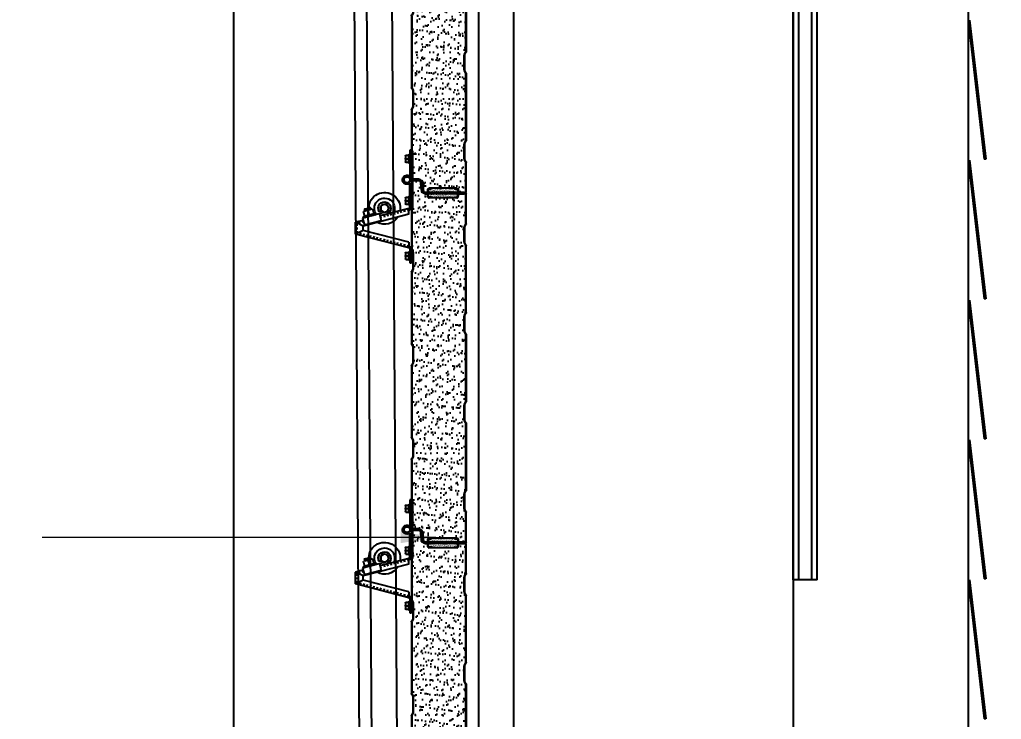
# Model space of a CAD drawing. Header units: millimetres. Extents: x 204328 to 274136, y -196910 to -178068.
# Drawn here: x 239423 to 240827, y -190203 to -189203 of the extents above; entities that cross this region are included whole.
import ezdxf

# ---------------------------------------------------------------- set-up
doc = ezdxf.new("R2010")
doc.units = ezdxf.units.MM
for name, pattern in [('CEN', [62, 60, -1, 0, -1]), ('HIDDEN', [0.375, 0.25, -0.125]), ('HIDDEN2', [1, 0.5, -0.5])]:
    doc.linetypes.add(name, pattern=pattern)
doc.layers.get('Defpoints').update_dxf_attribs({"color": 140})
for name, color, linetype, lineweight in [('A-AXIS-LINE', 1, 'CEN', 15), ('A-DIMS', 7, 'Continuous', 25), ('A-ELEV-LIN2', 7, 'Continuous', 25)]:
    doc.layers.add(name, color=color, linetype=linetype, lineweight=lineweight)
for name, color, linetype in [('dim', 7, 'Continuous'), ('OHD Frame', 2, 'Continuous'), ('OHD Panel', 5, 'Continuous'), ('OHD Track', 4, 'Continuous')]:
    doc.layers.add(name, color=color, linetype=linetype)
doc.styles.add('HY울릉도L', font='')
doc.styles.add('돋움체', font='')
doc.styles.get('HY울릉도L').set_extended_font_data('Dotum')
doc.styles.get('돋움체').set_extended_font_data('DotumChe')
doc.dimstyles.new('CDIM', dxfattribs={"dimtxt": 3, "dimasz": 1.5, "dimexe": 2, "dimexo": 1, "dimgap": 1, "dimtad": 1, "dimdec": 0, "dimrnd": 0.5, "dimzin": 0, "dimdsep": 32, "dimlunit": 6, "dimtxsty": 'HY울릉도L', "dimblk1": '_CIDOT', "dimblk2": '_CIDOT', "dimsah": 1, "dimcen": 5.5, "dimclrd": 2, "dimclre": 2, "dimclrt": 7, "dimadec": 0, "dimazin": 0, "dimtfac": 1, "dimtdec": 0, "dimtix": 1, "dimtmove": 2, "dimatfit": 1, "dimldrblk": '_CIDOT', "dimfxl": 1, "dimtolj": 1, "dimtzin": 0, "dimlwd": -1, "dimarcsym": 0})
doc.dimstyles.new('ISO-25', dxfattribs={"dimtxt": 2.5, "dimasz": 2.5, "dimexe": 1.25, "dimexo": 0.625, "dimtad": 1, "dimdsep": 46, "dimtxsty": 'Standard', "dimcen": 2.5, "dimadec": 0, "dimazin": 0, "dimtfac": 1, "dimtmove": 0, "dimatfit": 3, "dimfxl": 1, "dimarcsym": 0})

# ---------------------------------------------------------------- blocks, each defined once
blk = doc.blocks.new('A$C1B0F701D')
at = {"layer": 'OHD Panel'}
for p, q in [((0, 457.1), (0, 499.5)), ((0.5, 457.1), (0.5, 499.5)), ((2.5, 502), (9.5, 502)), ((9.5, 502), (2.5, 502)), ((2.5, 501.5), (9.5, 501.5)), ((11.5, 499.5), (11.5, 497)), ((11.5, 496), (11.5, 499.5)), ((12, 499.5), (12, 497)), ((12, 496), (12, 499.5)), ((16.5, 495), (13, 495)), ((13, 494.5), (16.5, 494.5)), ((1.8, 452.9), (0.3, 456)), ((2.2, 453.1), (0.7, 456.2)), ((2, 431), (2, 452)), ((2.5, 431), (2.5, 452)), ((0, 330.1), (0, 425.9)), ((0.3, 427), (1.8, 430.1)), ((0.5, 330.1), (0.5, 425.9)), ((0.7, 426.8), (2.2, 429.9)), ((1.8, 325.9), (0.3, 329)), ((2.2, 326.1), (0.7, 329.2)), ((2, 304), (2, 325)), ((2.5, 304), (2.5, 325)), ((0, 298.9), (0, 203.1)), ((0.3, 300), (1.8, 303.1)), ((0.5, 203.1), (0.5, 298.9)), ((0.7, 299.8), (2.2, 302.9)), ((1.8, 198.9), (0.3, 202)), ((2.2, 199.1), (0.7, 202.2)), ((2, 177), (2, 198)), ((2.5, 177), (2.5, 198)), ((0, 171.9), (0, 76.1)), ((0.3, 173), (1.8, 176.1)), ((0.5, 76.1), (0.5, 171.9)), ((0.7, 172.8), (2.2, 175.9)), ((1.8, 71.9), (0.3, 75)), ((2.2, 72.1), (0.7, 75.2)), ((2, 50), (2, 71)), ((2.5, 50), (2.5, 71)), ((0, 2.5), (0, 44.9)), ((0.3, 46), (1.8, 49.1)), ((0.5, 2.5), (0.5, 44.9)), ((0.7, 45.8), (2.2, 48.9)), ((9.5, 0.5), (2.5, 0.5)), ((11.5, 6), (11.5, 2.5)), ((12, 6), (12, 2.5)), ((13, 7.5), (16.5, 7.5)), ((16.5, 7), (13, 7)), ((9.5, 0), (2.5, 0))]:
    blk.add_line(p, q, dxfattribs=at)
for centre, radius, start, end in [((2.5, 499.5), 2.5, 90, 180), ((2.5, 499.5), 2, 90, 180), ((9.5, 499.5), 2.5, 0, 90), ((9.5, 499.5), 2, 0, 90), ((13, 496), 1.5, 180, 270), ((13, 496), 1, 180, 270), ((2.5, 457.1), 2.5, 180, 206.5651), ((2.5, 457.1), 2, 180, 206.5651), ((0, 452), 2, 0, 26.5651), ((0, 452), 2.5, 0, 26.5651), ((2.5, 425.9), 2.5, 153.4349, 180), ((2.5, 425.9), 2, 153.4349, 180), ((0, 431), 2, 333.4349, 0), ((0, 431), 2.5, 333.4349, 0), ((2.5, 330.1), 2.5, 180, 206.5651), ((2.5, 330.1), 2, 180, 206.5651), ((0, 325), 2, 0, 26.5651), ((0, 325), 2.5, 0, 26.5651), ((2.5, 298.9), 2.5, 153.4349, 180), ((2.5, 298.9), 2, 153.4349, 180), ((0, 304), 2, 333.4349, 0), ((0, 304), 2.5, 333.4349, 0), ((2.5, 203.1), 2.5, 180, 206.5651), ((2.5, 203.1), 2, 180, 206.5651), ((0, 198), 2, 0, 26.5651), ((0, 198), 2.5, 0, 26.5651), ((2.5, 171.9), 2.5, 153.4349, 180), ((2.5, 171.9), 2, 153.4349, 180), ((0, 177), 2, 333.4349, 0), ((0, 177), 2.5, 333.4349, 0), ((2.5, 76.1), 2.5, 180, 206.5651), ((2.5, 76.1), 2, 180, 206.5651), ((0, 71), 2, 0, 26.5651), ((0, 71), 2.5, 0, 26.5651), ((2.5, 44.9), 2.5, 153.4349, 180), ((2.5, 44.9), 2, 153.4349, 180), ((0, 50), 2, 333.4349, 0), ((0, 50), 2.5, 333.4349, 0), ((2.5, 2.5), 2.5, 180, 270), ((2.5, 2.5), 2, 180, 270), ((9.5, 2.5), 2.5, 270, 0), ((9.5, 2.5), 2, 270, 0), ((13, 6), 1.5, 90, 180), ((13, 6), 1, 90, 180)]:
    blk.add_arc(centre, radius, start, end, dxfattribs=at)
blk = doc.blocks.new('A$C2BEC2C56')
at = {"layer": 'OHD Panel'}
h = blk.add_hatch(color=256, dxfattribs=at)
h.dxf.hatch_style = 1
h.paths.add_polyline_path([(28, 518.5), (27, 518.5), (27, 478.5), (28, 478.5)])
h = blk.add_hatch(color=256, dxfattribs=at)
h.dxf.hatch_style = 1
h.paths.add_polyline_path([(28, 61.5), (27, 61.5), (27, 21.5), (28, 21.5)])
edge = h.paths.add_edge_path()
edge.add_arc((27.5, 21.5), 0.5, 270, 360)
for p, q in [((17.6, 521), (26, 521)), ((17.6, 520.5), (26, 520.5)), ((13.5, 502.9), (15.2, 518.8)), ((14, 502.8), (15.6, 518.7)), ((27, 518.5), (27, 478.5)), ((28, 518.5), (27, 518.5)), ((28, 518.5), (28, 419.6)), ((28, 478.5), (28, 518.5)), ((28.5, 518.5), (28.5, 419.6)), ((0, 495), (3.5, 495)), ((0, 494.5), (3.5, 494.5)), ((4.5, 496), (4.5, 500.5)), ((5, 496), (5, 500.5)), ((6, 502), (12.5, 502)), ((6, 501.5), (12.5, 501.5)), ((27, 478.5), (28, 478.5)), ((26, 414.5), (26, 393.5)), ((27.8, 418.7), (26.3, 415.6)), ((26.5, 414.5), (26.5, 393.5)), ((28.2, 418.5), (26.7, 415.4)), ((26.3, 392.4), (27.8, 389.3)), ((26.7, 392.6), (28.2, 389.5)), ((28, 388.4), (28, 285.6)), ((28.5, 388.4), (28.5, 285.6)), ((27.8, 284.7), (26.3, 281.6)), ((28.2, 284.5), (26.7, 281.4)), ((26, 280.5), (26, 259.5)), ((26.5, 280.5), (26.5, 259.5)), ((26.3, 258.4), (27.8, 255.3)), ((26.7, 258.6), (28.2, 255.5)), ((28, 254.4), (28, 151.6)), ((28.5, 254.4), (28.5, 151.6)), ((26, 146.5), (26, 125.5)), ((27.8, 150.7), (26.3, 147.6)), ((26.5, 146.5), (26.5, 125.5)), ((28.2, 150.5), (26.7, 147.4)), ((26.3, 124.4), (27.8, 121.3)), ((26.7, 124.6), (28.2, 121.5)), ((28, 120.4), (28, 21.5)), ((28.5, 120.4), (28.5, 21.5)), ((27, 61.5), (27, 21.5)), ((28, 61.5), (27, 61.5)), ((28, 21.5), (28, 61.5)), ((12.9, 17.3), (11.3, 2.3)), ((13.4, 17.2), (11.8, 2.2)), ((26, 19.5), (15.4, 19.5)), ((26, 19), (15.4, 19)), ((27, 21.5), (28, 21.5)), ((3.5, 7.5), (0, 7.5)), ((3.5, 7), (0, 7)), ((4.5, 2.5), (4.5, 6)), ((5, 2.5), (5, 6)), ((9.3, 0.5), (7, 0.5)), ((9.3, 0), (7, 0))]:
    blk.add_line(p, q, dxfattribs=at)
for centre, radius, start, end in [((17.6, 518.5), 2.5, 90, 173.991), ((17.6, 518.5), 2, 90, 173.991), ((26, 518.5), 2.5, 0, 90), ((26, 518.5), 2, 0, 90), ((3.5, 496), 1, 270, 0), ((3.5, 496), 1.5, 270, 0), ((6, 500.5), 1.5, 90, 180), ((6, 500.5), 1, 90, 180), ((12.5, 503), 1, 270, 353.991), ((12.5, 503), 1.5, 270, 353.991), ((28.5, 414.5), 2.5, 153.4349, 180), ((28.5, 414.5), 2, 153.4349, 180), ((26, 419.6), 2, 333.4349, 0), ((26, 419.6), 2.5, 333.4349, 0), ((28.5, 393.5), 2.5, 180, 206.5651), ((28.5, 393.5), 2, 180, 206.5651), ((26, 388.4), 2, 0, 26.5651), ((26, 388.4), 2.5, 0, 26.5651), ((28.5, 280.5), 2.5, 153.4349, 180), ((28.5, 280.5), 2, 153.4349, 180), ((26, 285.6), 2, 333.4349, 0), ((26, 285.6), 2.5, 333.4349, 0), ((28.5, 259.5), 2.5, 180, 206.5651), ((28.5, 259.5), 2, 180, 206.5651), ((26, 254.4), 2, 0, 26.5651), ((26, 254.4), 2.5, 0, 26.5651), ((28.5, 146.5), 2.5, 153.4349, 180), ((28.5, 146.5), 2, 153.4349, 180), ((26, 151.6), 2, 333.4349, 0), ((26, 151.6), 2.5, 333.4349, 0), ((28.5, 125.5), 2.5, 180, 206.5651), ((28.5, 125.5), 2, 180, 206.5651), ((26, 120.4), 2, 0, 26.5651), ((26, 120.4), 2.5, 0, 26.5651), ((15.4, 17), 2.5, 90, 173.991), ((15.4, 17), 2, 90, 173.991), ((26, 21.5), 2.5, 270, 0), ((26, 21.5), 2, 270, 0), ((3.5, 6), 1.5, 0, 90), ((3.5, 6), 1, 0, 90), ((7, 2.5), 2.5, 180, 270), ((7, 2.5), 2, 180, 270), ((9.3, 2.5), 2, 270, 353.991), ((9.3, 2.5), 2.5, 270, 353.991)]:
    blk.add_arc(centre, radius, start, end, dxfattribs=at)
blk = doc.blocks.new('A$C23A425F1')
h = blk.add_hatch()
h.set_pattern_fill('AR-SAND', color=2)
h.set_pattern_definition([(37.5, (-10314.7876, 683.2013), (-0.06299336, 1.92682377), [0, -1.52, 0, -1.7, 0, -1.625]), (7.5, (-10314.7876, 683.2013), (1.7697767, 2.82214607), [0, -0.82, 0, -1.37, 0, -0.525]), (327.5, (-10316.0176, 683.2013), (3.11414186, 0.00565905), [0, -0.5, 0, -1.8, 0, -2.35]), (317.5, (-10316.0176, 683.2013), (3.0061266, 0.87767556), [0, -0.25, 0, -1.18, 0, -1.35])])
edge = h.paths.add_edge_path()
edge.add_arc((41, 7), 1, 0, 90)
edge.add_line((41, 8), (1, 8))
edge.add_arc((1, 7), 1, 90, 180)
edge.add_line((0, 7), (0, 0))
edge.add_line((0, 0), (42, 0))
edge.add_line((42, 0), (42, 7))
at = {"color": 2}
for p, q in [((0, 7), (0, 0)), ((0, 0), (42, 0)), ((1, 8), (41, 8)), ((42, 7), (42, 0))]:
    blk.add_line(p, q, dxfattribs=at)
for centre, start, end in [((1, 7), 90, 180), ((41, 7), 0, 90)]:
    blk.add_arc(centre, 1, start, end, dxfattribs=at)
blk = doc.blocks.new('A$C56DB41DC')
h = blk.add_hatch()
h.set_pattern_fill('AR-SAND', color=253, scale=0.3)
h.set_pattern_definition([(37.5, (-85037.311, 18117.669), (-0.4800094, 14.6823971), [0, -11.5824, 0, -12.954, 0, -12.3825]), (7.5, (-85037.311, 18117.669), (13.4856985, 21.504753), [0, -6.2484, 0, -10.4394, 0, -4.0005]), (327.5, (-85046.684, 18117.669), (23.7297711, 0.0431155), [0, -3.81, 0, -13.716, 0, -17.907]), (317.5, (-85046.684, 18117.669), (22.9066936, 6.6878797), [0, -1.905, 0, -8.9916, 0, -10.287])])
h.paths.add_polyline_path([(77.5, 121.4, 0.116434), (77.3, 122.3), (75.8, 125.4, -0.116434), (75.5, 126.5), (75.5, 147.5, -0.116434), (75.8, 148.6), (77.3, 151.7, 0.116434), (77.5, 152.6), (77.5, 255.4, 0.116434), (77.3, 256.3), (75.8, 259.4, -0.116434), (75.5, 260.5), (75.5, 281.5, -0.116434), (75.8, 282.6), (77.3, 285.7, 0.116434), (77.5, 286.6), (77.5, 389.4, 0.116434), (77.3, 390.3), (75.8, 393.4, -0.116434), (75.5, 394.5), (75.5, 415.5, -0.116434), (75.8, 416.6), (77.3, 419.7, 0.116434), (77.5, 420.6), (77.5, 478.5), (76.5, 478.5), (76.5, 518.5), (77.5, 518.5, 0.414214), (75.5, 520.5), (67.1, 520.5, 0.383819), (65.1, 518.7), (63.5, 502.8, -0.383819), (62, 501.5), (55.5, 501.5, 0.414214), (54.5, 500.5), (54.5, 496, -0.414214), (53, 494.5), (49.5, 494.5), (49.5, 495), (16.5, 495), (16.5, 494.5), (13, 494.5, -0.414214), (11.5, 496), (11.5, 499.5, 0.414214), (9.5, 501.5), (2.5, 501.5, 0.414214), (0.5, 499.5), (0.5, 458.1, 0.116434), (0.7, 457.2), (2.2, 454.1, -0.116434), (2.5, 453), (2.5, 432, -0.116434), (2.2, 430.9), (0.7, 427.8, 0.116434), (0.5, 426.9), (0.5, 331.1, 0.116434), (0.7, 330.2), (2.2, 327.1, -0.116434), (2.5, 326), (2.5, 305, -0.116434), (2.2, 303.9), (0.7, 300.8, 0.116434), (0.5, 299.9), (0.5, 204.1, 0.116434), (0.7, 203.2), (2.2, 200.1, -0.116434), (2.5, 199), (2.5, 178, -0.116434), (2.2, 176.9), (0.7, 173.8, 0.116434), (0.5, 172.9), (0.5, 77.1, 0.116434), (0.7, 76.2), (2.2, 73.1, -0.116434), (2.5, 72), (2.5, 51, -0.116434), (2.2, 49.9), (0.7, 46.8, 0.116434), (0.5, 45.9), (0.5, 4.5, 0.414214), (2.5, 2.5), (9.5, 2.5, 0.414214), (11.5, 4.5), (11.5, 8, -0.414214), (13, 9.5), (16.5, 9.5), (16.5, 9), (49.5, 9), (49.5, 9.5), (53, 9.5, -0.414214), (54.5, 8), (54.5, 4.5, 0.414214), (56.5, 2.5), (58.8, 2.5, 0.383819), (60.8, 4.3), (62.4, 19.3, -0.383819), (64.9, 21.5), (75.5, 21.5, 0.414214), (77.5, 23.5), (76.5, 23.5), (76.5, 63.5), (77.5, 63.5)])
at = {"color": 5}
for name, p in [('A$C2BEC2C56', (49.5, 1)), ('A$C1B0F701D', (0, 1))]:
    blk.add_blockref(name, p, dxfattribs=at)
at = {"color": 6, "xscale": -1, "rotation": 180}
blk.add_blockref('A$C23A425F1', (12, 503), dxfattribs=at)
at = {"color": 6}
blk.add_blockref('A$C23A425F1', (12, 1), dxfattribs=at)
blk = doc.blocks.new('2ROLLER')
for p, q in [((-153853.3, -195.2, 0), (-153854.1, -198.4, 0)), ((-153844.8, -195.1, 0), (-153841.6, -196, 0)), ((-153832.4, -193.2, 0), (-153833.9, -199, 0)), ((-153831.2, -192.4, 0), (-153819.6, -195.4, 0)), ((-153829.6, -192, 0), (-153829.2, -191.8, 0)), ((-153821, -194.8, 0), (-153829.6, -192.1, 0)), ((-153829.4, -192.6, 0), (-153829.6, -192.2, 0)), ((-153829.6, -192.8, 0), (-153829.4, -192.7, 0)), ((-153820.8, -193.9, 0), (-153829.4, -191.2, 0)), ((-153829.1, -191.7, 0), (-153829.4, -191.3, 0)), ((-153829.3, -191.2, 0), (-153828.9, -190.9, 0)), ((-153829.1, -190.3, 0), (-153828.7, -190, 0)), ((-153820.5, -193, 0), (-153829.1, -190.3, 0)), ((-153828.9, -190.8, 0), (-153829.1, -190.4, 0)), ((-153820.5, -192.1, 0), (-153828.6, -190, 0)), ((-153825.7, -194.9, 0), (-153827.2, -200.7, 0)), ((-153821.3, -195, 0), (-153821, -194.8, 0)), ((-153821.2, -194.2, 0), (-153820.8, -194, 0)), ((-153821, -194.7, 0), (-153821.2, -194.3, 0)), ((-153821, -193.3, 0), (-153820.6, -193.1, 0)), ((-153820.8, -193.8, 0), (-153821, -193.4, 0)), ((-153820.8, -192.4, 0), (-153820.5, -192.3, 0)), ((-153820.6, -193, 0), (-153820.8, -192.6, 0)), ((-153851.3, -199.7, 0), (-153842.6, -201.9, 0)), ((-153850.6, -196.7, 0), (-153817.7, -205.2, 0)), ((-153841.9, -199, 0), (-153844.4, -208.7, 0)), ((-153844.4, -208.7, 0), (-153820.2, -214.9, 0)), ((-153836.1, -199.2, 0), (-153836.4, -200.4, 0)), ((-153836.4, -200.4, 0), (-153835.4, -200.7, 0)), ((-153835.4, -200.4, 0), (-153835.4, -200.7, 0)), ((-153835.4, -200.4, 0), (-153834.4, -200.9, 0)), ((-153834.4, -200.7, 0), (-153834.4, -200.9, 0)), ((-153834.4, -200.7, 0), (-153833.5, -201.2, 0)), ((-153834.4, -200.7, 0), (-153833.5, -201.2, 0)), ((-153833.9, -199, 0), (-153820.4, -202.5, 0)), ((-153823.7, -203.4, 0), (-153822.8, -203.9, 0)), ((-153823.7, -203.4, 0), (-153822.8, -203.9, 0)), ((-153822.8, -203.7, 0), (-153822.8, -203.9, 0)), ((-153822.8, -203.7, 0), (-153821.9, -204.1, 0)), ((-153822.8, -203.7, 0), (-153821.9, -204.1, 0)), ((-153821.8, -203.9, 0), (-153821.9, -204.1, 0)), ((-153821.8, -203.9, 0), (-153820.9, -204.4, 0)), ((-153821.8, -203.9, 0), (-153820.9, -204.4, 0)), ((-153820.8, -204.2, 0), (-153820.9, -204.4, 0)), ((-153820.8, -204.2, 0), (-153819.9, -204.6, 0)), ((-153820.8, -204.2, 0), (-153819.9, -204.6, 0)), ((-153818.9, -196.6, 0), (-153820.4, -202.5, 0)), ((-153817.7, -205.2, 0), (-153820.2, -214.9, 0)), ((-153819.9, -204.6, 0), (-153818.9, -204.9, 0)), ((-153818.6, -203.7, 0), (-153818.9, -204.9, 0)), ((-153818.8, -204.4, 0), (-153818.9, -204.7, 0))]:
    blk.add_line(p, q)
at = {"color": 0}
for p, q in [((-153833.4, -200.9, 0), (-153833.5, -201.2, 0)), ((-153833.4, -200.9, 0), (-153832.5, -201.4, 0)), ((-153833.4, -200.9, 0), (-153832.5, -201.4, 0)), ((-153832.4, -201.2, 0), (-153832.5, -201.4, 0)), ((-153832.4, -201.2, 0), (-153831.5, -201.7, 0)), ((-153832.4, -201.2, 0), (-153831.5, -201.7, 0)), ((-153831.5, -201.4, 0), (-153831.5, -201.7, 0)), ((-153831.5, -201.4, 0), (-153830.6, -201.9, 0)), ((-153831.5, -201.4, 0), (-153830.6, -201.9, 0)), ((-153830.5, -201.7, 0), (-153830.6, -201.9, 0)), ((-153830.5, -201.7, 0), (-153829.6, -202.1, 0)), ((-153830.5, -201.7, 0), (-153829.6, -202.1, 0)), ((-153829.5, -201.9, 0), (-153829.6, -202.1, 0)), ((-153829.5, -201.9, 0), (-153828.6, -202.4, 0)), ((-153829.5, -201.9, 0), (-153828.6, -202.4, 0)), ((-153828.6, -202.2, 0), (-153828.6, -202.4, 0)), ((-153828.6, -202.2, 0), (-153827.7, -202.6, 0)), ((-153828.6, -202.2, 0), (-153827.7, -202.6, 0)), ((-153827.6, -202.4, 0), (-153827.7, -202.6, 0)), ((-153827.6, -202.4, 0), (-153826.7, -202.9, 0)), ((-153827.6, -202.4, 0), (-153826.7, -202.9, 0)), ((-153826.6, -202.7, 0), (-153826.7, -202.9, 0)), ((-153826.6, -202.7, 0), (-153825.7, -203.1, 0)), ((-153826.6, -202.7, 0), (-153825.7, -203.1, 0)), ((-153825.7, -202.9, 0), (-153825.7, -203.1, 0)), ((-153825.7, -202.9, 0), (-153824.8, -203.4, 0)), ((-153825.7, -202.9, 0), (-153824.8, -203.4, 0)), ((-153824.7, -203.2, 0), (-153824.8, -203.4, 0)), ((-153824.7, -203.2, 0), (-153823.8, -203.6, 0)), ((-153824.7, -203.2, 0), (-153823.8, -203.6, 0)), ((-153823.7, -203.4, 0), (-153823.8, -203.6, 0))]:
    blk.add_line(p, q, dxfattribs=at)
at = {"color": 5, "linetype": 'HIDDEN'}
blk.add_line((-153823.7, -203.7, 0), (-153823.6, -203.7, 0), dxfattribs=at)
blk.add_circle((-153849.1, -190.9, 0), 5.5)
for centre, radius, start, end in [((-153849.1, -190.9, 0), 22.5, 1.0314, 189.1436), ((-153849.1, -190.9, 0), 14.5, 321.1221, 203.9319), ((-153849.1, -190.9, 0), 9, 326.0942, 255.5654), ((-153849.1, -190.9, 0), 6, 315.5654, 255.5654), ((-153831.5, -193.4, 0), 1, 75.5654, 165.5654), ((-153829.5, -192.1, 0), 0.0908, 120.5654, 210.5654), ((-153829.3, -191.2, 0), 0.0908, 120.5654, 210.5654), ((-153829.4, -192.6, 0), 0.0908, 300.5654, 30.5654), ((-153829.2, -191.7, 0), 0.0908, 300.5654, 30.5654), ((-153829.1, -190.4, 0), 0.0908, 120.5654, 210.5654), ((-153829, -190.9, 0), 0.0908, 300.5654, 30.5654), ((-153828.6, -190.1, 0), 0.0908, 75.5654, 120.5654), ((-153826.6, -194.7, 0), 1, 345.5654, 75.5654), ((-153824.7, -195.1, 0), 1, 75.5654, 165.5654), ((-153821.2, -194.3, 0), 0.0908, 120.5654, 210.5654), ((-153820.9, -193.4, 0), 0.0908, 120.5654, 210.5654), ((-153821.1, -194.8, 0), 0.0908, 300.5654, 30.5654), ((-153820.7, -192.5, 0), 0.0908, 120.5654, 210.5654), ((-153820.9, -193.9, 0), 0.0908, 300.5654, 30.5654), ((-153820.6, -193, 0), 0.0908, 300.5654, 30.5654), ((-153820.5, -192.2, 0), 0.0908, 300.5654, 75.5654), ((-153819.9, -196.4, 0), 1, 345.5654, 75.5654), ((-153849.2, -191.4, 0), 22.5, 212.732, 298.3988), ((-153833.5, -211.5, 0), 12.5, 59.3052, 101.6693), ((-153826.8, -213.2, 0), 12.5, 49.4615, 91.8256)]:
    blk.add_arc(centre, radius, start, end)
blk.add_arc((-153823.6, -203.8, 0), 0.09, 120.5654, 210.5654, dxfattribs=at)
blk = doc.blocks.new('2인치 SIDE HINGE 단면')
at = {"extrusion": (-1, 2.44929e-16, 5.96917e-14)}
blk.add_line((0, 129), (0, 165), dxfattribs=at)
at = {"extrusion": (2.44929e-16, 1, -2.44929e-16)}
blk.add_line((0, 165), (2.3, 165), dxfattribs=at)
at = {"extrusion": (-5.96917e-14, -2.44929e-16, -1)}
for p, q in [((0, 165), (2.3, 165)), ((0, 129), (0, 165)), ((2.3, 165), (2.3, 129)), ((0, 129), (2.3, 129))]:
    blk.add_line(p, q, dxfattribs=at)
at = {"color": 5, "linetype": 'HIDDEN2', "ltscale": 5}
for p, q in [((0, 156), (2.3, 156)), ((2.3, 149), (0, 149)), ((2.3, 97.5), (0, 97.5)), ((2.3, 94), (0, 94)), ((2.3, 91), (0, 91)), ((2.3, 87.5), (0, 87.5)), ((4, 79), (44.6, 68.5)), ((68.8, 62.3), (77.7, 60)), ((77.7, 46.6), (77.7, 60)), ((4, 27.6), (77.7, 46.6)), ((2.3, 18.6), (0, 18.6)), ((2.3, 15.1), (0, 15.1)), ((2.3, 12.1), (0, 12.1)), ((2.3, 8.6), (0, 8.6))]:
    blk.add_line(p, q, dxfattribs=at)
at = {"extrusion": (1, -2.44929e-16, -5.96917e-14)}
blk.add_line((2.3, 165), (2.3, 129), dxfattribs=at)
for p, q in [((3.2, 159.2), (2.3, 159.2)), ((8, 157.5), (3.7, 157.5)), ((3.7, 157.5), (3.7, 147.5)), ((8.7, 156.8), (8.7, 148.2)), ((3.2, 145.8), (2.4, 145.8)), ((8, 152.5), (3.7, 152.5)), ((8, 147.5), (3.7, 147.5)), ((0, 129), (0, 122.5)), ((2.3, 129), (2.3, 127.5)), ((2.3, 127.5), (2.3, 129)), ((0, 83.4), (0, 122.5)), ((2.3, 83.4), (2.3, 117.5)), ((3.2, 99.2), (2.3, 99.2)), ((2.3, 86), (0, 86)), ((3.2, 85.8), (2.4, 85.8)), ((8, 97.5), (3.7, 97.5)), ((3.7, 97.5), (3.7, 87.5)), ((8, 92.5), (3.7, 92.5)), ((8, 87.5), (3.7, 87.5)), ((8.7, 96.8), (8.7, 88.2)), ((2.3, 83.5), (0, 83.5)), ((3.2, 79.2), (4, 79)), ((3.8, 81.4), (45.1, 70.8)), ((4, 73.1), (4, 81.4)), ((4, 73.1), (69, 56.4)), ((69, 56.4), (80, 61.8)), ((69, 50.2), (69, 56.4)), ((69.3, 64.5), (80, 61.8)), ((80, 44.8), (80, 61.8)), ((3.8, 25.2), (80, 44.8)), ((4, 33.5), (69, 50.2)), ((69, 50.2), (80, 44.8)), ((4, 33.5), (4, 25.2)), ((0, 23.2), (0, 3.6)), ((2.3, 23.1), (0, 23.1)), ((2.3, 20.6), (0, 20.6)), ((2.3, 23.2), (2.3, 3.6)), ((3.2, 20.4), (2.3, 20.4)), ((3.2, 27.4), (4, 27.6)), ((8, 18.6), (3.7, 18.6)), ((3.7, 18.6), (3.7, 8.6)), ((8.7, 17.9), (8.7, 9.3)), ((2.3, 3.6), (0, 3.6)), ((3.2, 6.9), (2.4, 6.9)), ((8, 13.6), (3.7, 13.6)), ((8, 8.6), (3.7, 8.6))]:
    blk.add_line(p, q)
at = {"extrusion": (-2.44929e-16, -1, 2.44929e-16)}
blk.add_line((0, 129), (2.3, 129), dxfattribs=at)
at = {"extrusion": (7.34788e-16, 1, 1.03474e-13)}
blk.add_line((0, 129), (2.3, 129), dxfattribs=at)
at = {"extrusion": (-5.96917e-14, -2.44929e-16, -1)}
blk.add_circle((-6.5, 122.5), 4.2, dxfattribs=at)
for centre, radius, start, end in [((-5.7, 155.1), 9.81, 344.4871, 24.8899), ((8, 156.8), 0.714, 0, 90), ((-5.7, 149.9), 9.81, 335.1101, 15.5129), ((8, 153.2), 0.714, 270, 0), ((8, 151.8), 0.714, 0, 90), ((8, 148.2), 0.714, 270, 0), ((6.5, 122.5), 6.5, 229.7478, 180), ((-5.7, 95.1), 9.81, 344.4871, 24.8899), ((-5.7, 89.9), 9.81, 335.1101, 15.5129), ((8, 96.8), 0.714, 0, 90), ((8, 93.2), 0.714, 270, 0), ((8, 91.8), 0.714, 0, 90), ((8, 88.2), 0.714, 270, 0), ((4.3, 83.4), 4.3, 180, 255.5654), ((4.3, 83.4), 2, 180, 255.5654), ((4.3, 23.2), 4.3, 104.4346, 180), ((4.3, 23.2), 2, 104.4346, 180), ((-5.7, 16.2), 9.81, 344.4871, 24.8899), ((8, 17.9), 0.714, 0, 90), ((8, 14.3), 0.714, 270, 0), ((-5.7, 11), 9.81, 335.1101, 15.5129), ((8, 12.9), 0.714, 0, 90), ((8, 9.3), 0.714, 270, 0)]:
    blk.add_arc(centre, radius, start, end)
blk.add_blockref('2ROLLER', (153887.7, 272.7, 0))
blk = doc.blocks.new('_CIDOT')
at = {"color": 0, "linetype": 'ByBlock'}
blk.add_line((2, 0), (-1, 0), dxfattribs=at)
at = {"color": 0, "linetype": 'ByBlock', "const_width": 0.5}
blk.add_lwpolyline([(-0.25, 0, 1), (0.25, 0, 1)], format="xyb", close=True, dxfattribs=at)
blk = doc.blocks.new('*D58')
at = {"layer": 'A-DIMS', "lineweight": -2, "transparency": 16777216}
for p, q in [((240554.7, -189004.2), (241621, -189004.2)), ((240554.7, -192004.2), (241621, -192004.2))]:
    blk.add_line(p, q, dxfattribs=at)
at = {"layer": 'A-DIMS', "transparency": 16777216}
blk.add_line((241571, -189041.7), (241571, -191966.7), dxfattribs=at)
at = {"layer": 'Defpoints', "color": 0, "transparency": 16777216}
for p in [(240529.7, -189004.2, 0), (240529.7, -192004.2, 0), (241571, -192004.2)]:
    blk.add_point(p, dxfattribs=at)
at = {"layer": 'A-DIMS', "transparency": 16777216, "xscale": 37.5, "yscale": 37.5, "zscale": 37.5}
for p, rotation in [((241571, -189004.2), 90), ((241571, -192004.2), 270)]:
    blk.add_blockref('_CIDOT', p, dxfattribs=dict(at, rotation=rotation))
at = {"layer": 'A-DIMS', "color": 3, "transparency": 16777216, "insert": (241501.2, -190504.2), "char_height": 75, "attachment_point": 5, "rotation": 90, "style": '돋움체'}
blk.add_mtext('\\A1;OPENING HEIGHT = "3,000"', dxfattribs=at)
blk = doc.blocks.new('*D61')
at = {"layer": 'A-DIMS', "lineweight": -2, "transparency": 16777216}
for p, q in [((240054.7, -188954.2), (237619.6, -188954.2)), ((240054.7, -192004.2), (237619.6, -192004.2))]:
    blk.add_line(p, q, dxfattribs=at)
at = {"layer": 'A-DIMS', "transparency": 16777216}
blk.add_line((237669.6, -188991.7), (237669.6, -191966.7), dxfattribs=at)
at = {"layer": 'Defpoints', "color": 0, "transparency": 16777216}
for p in [(240079.7, -188954.2, 0), (237669.6, -192004.2), (240079.7, -192004.2, 0)]:
    blk.add_point(p, dxfattribs=at)
at = {"layer": 'A-DIMS', "transparency": 16777216, "xscale": 37.5, "yscale": 37.5, "zscale": 37.5}
for p, rotation in [((237669.6, -188954.2), 90), ((237669.6, -192004.2), 270)]:
    blk.add_blockref('_CIDOT', p, dxfattribs=dict(at, rotation=rotation))
at = {"layer": 'A-DIMS', "color": 3, "transparency": 16777216, "insert": (237599.8, -190479.2), "char_height": 75, "attachment_point": 5, "rotation": 90, "style": '돋움체'}
blk.add_mtext('\\A1;OHD OPENING HEIGHT="3,050"', dxfattribs=at)

msp = doc.modelspace()

# ---------------------------------------------------------------- linework, layer by layer
for p, q in [((240529.7, -190004.2, 0), (240529.7, -189004.2, 0)), ((240537.5, -190004.2, 0), (240537.5, -189004.2, 0)), ((240556, -190004.2, 0), (240556, -189004.2, 0)), ((240563.7, -190004.2, 0), (240563.7, -189004.2, 0)), ((240563.7, -190004.2, 0), (240529.7, -190004.2, 0))]:
    msp.add_line(p, q)
at = {"layer": 'A-AXIS-LINE', "ltscale": 1000}
msp.add_line((240529.7, -185119.9, 0), (240529.7, -193534, 0), dxfattribs=at)
at = {"layer": 'A-ELEV-LIN2'}
msp.add_line((239729.7, -192004.2, 0), (239729.7, -185119.9, 0), dxfattribs=at)
at = {"layer": 'dim', "color": 3}
for p, q in [((240529.7, -189004.2, 0), (240529.7, -192004.2, 0)), ((240779.7, -189004.2, 0), (240779.7, -191998.2, 0)), ((240779.7, -189204.2, 0), (240802.8, -189402.7, 0)), ((240781.7, -189204.2, 0), (240804.8, -189402.7, 0)), ((240779.7, -189404.2, 0), (240802.8, -189602.7, 0)), ((240781.7, -189404.2, 0), (240804.8, -189602.7, 0)), ((240804.8, -189402.7, 0), (240802.8, -189402.7, 0)), ((240779.7, -189604.2, 0), (240802.8, -189802.7, 0)), ((240781.7, -189604.2, 0), (240804.8, -189802.7, 0)), ((240804.8, -189602.7, 0), (240802.8, -189602.7, 0)), ((240779.7, -189804.2, 0), (240802.8, -190002.7, 0)), ((240781.7, -189804.2, 0), (240804.8, -190002.7, 0)), ((240804.8, -189802.7, 0), (240802.8, -189802.7, 0)), ((240779.7, -190004.2, 0), (240802.8, -190202.7, 0)), ((240781.7, -190004.2, 0), (240804.8, -190202.7, 0)), ((240804.8, -190002.7, 0), (240802.8, -190002.7, 0)), ((240804.8, -190202.7, 0), (240802.8, -190202.7, 0))]:
    msp.add_line(p, q, dxfattribs=at)
at = {"layer": 'OHD Frame'}
for p, q in [((240079.7, -185704.2, 0), (240079.7, -192004.2, 0)), ((240129.7, -185704.2, 0), (240129.7, -192004.2, 0))]:
    msp.add_line(p, q, dxfattribs=at)
at = {"layer": 'OHD Track'}
for p, q in [((239921.2, -192004.6, 0), (239901.2, -189004.6, 0)), ((239938.7, -192004.5, 0), (239918.7, -189004.5, 0)), ((239974.7, -192004.2, 0), (239954.7, -189004.2, 0))]:
    msp.add_line(p, q, dxfattribs=at)

# ---------------------------------------------------------------- block references
at = {"xscale": -1}
for name, p in [('A$C56DB41DC', (240061.7, -189453.3, 0)), ('2인치 SIDE HINGE 단면', (239983.7, -189554.8, 0)), ('A$C56DB41DC', (240061.7, -189953.3, 0)), ('2인치 SIDE HINGE 단면', (239983.7, -190054.8, 0)), ('A$C56DB41DC', (240061.7, -190453.3, 0))]:
    msp.add_blockref(name, p, dxfattribs=at)

# ---------------------------------------------------------------- dimensions: what is measured, and where the dimension line sits
at = {"layer": 'A-DIMS'}
for base, p1, p2, text, picture, middle in [((237669.6, -192004.2), (240079.7, -188954.2, 0), (240079.7, -192004.2, 0), 'OHD OPENING HEIGHT="<>"', '*D61', (237599.8, -190479.2)), ((241571, -192004.2, 0), (240529.7, -189004.2, 0), (240529.7, -192004.2, 0), 'OPENING HEIGHT = "<>"', '*D58', (241501.2, -190504.2, 0))]:
    dim = msp.add_linear_dim(base=base, p1=p1, p2=p2, angle=90, text=text, dimstyle='CDIM', override={"dimscale": 25, "dimtxsty": '돋움체', "dimclrd": 256, "dimclre": 256, "dimclrt": 3}, dxfattribs=at)
    dim.commit()
    dim.dimension.update_dxf_attribs({"geometry": picture, "text_midpoint": middle})

# ---------------------------------------------------------------- leaders
msp.add_leader([(240018.3, -189943.4), (239455.6, -189943.4)], dimstyle='ISO-25', override={"dimasz": 50, "dimtad": 0, "dimclrd": 1, "dimlwd": 9})

doc.saveas('drawing.dxf')
